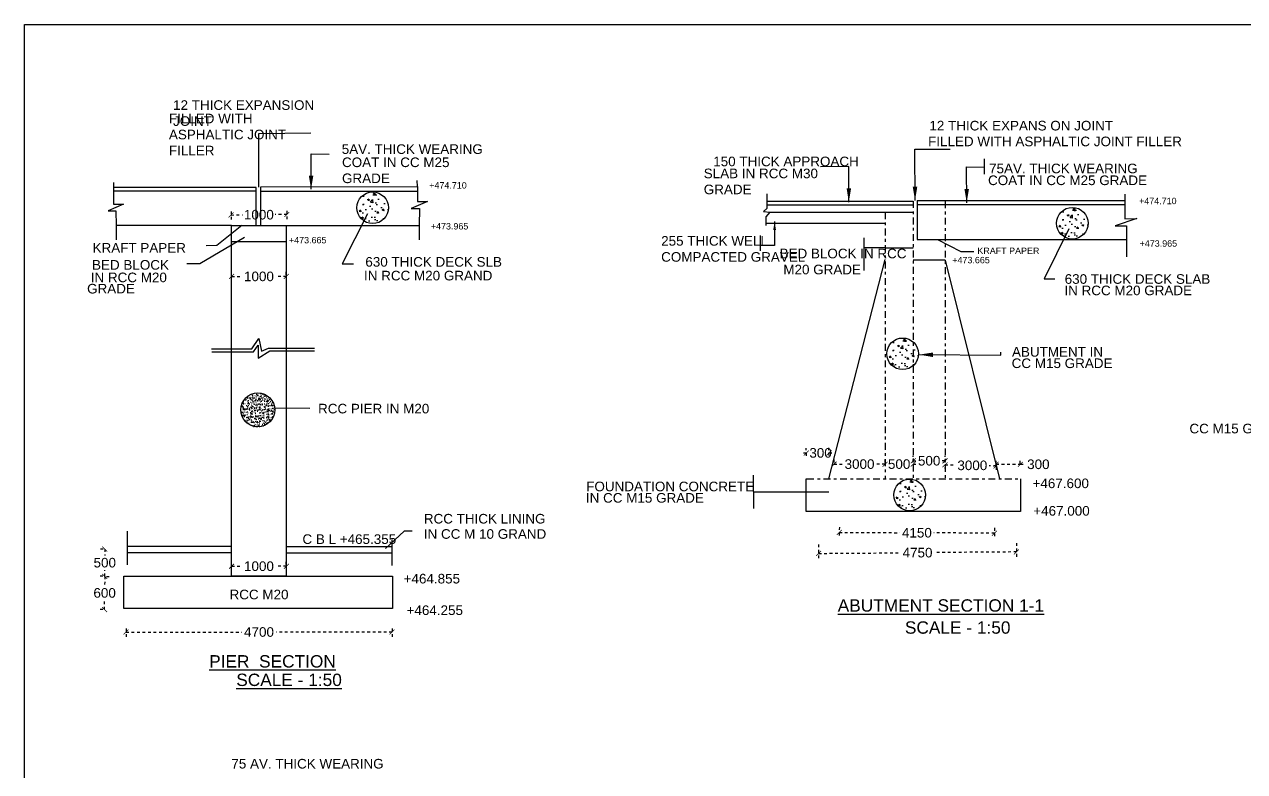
# Model space of a CAD drawing. Header units: inches. Extents: x 19489.8 to 19579.2, y 19557.9 to 19618.1.
# Drawn here: x 19489.77 to 19534.17, y 19590.91 to 19618.13 of the extents above; entities that cross this region are included whole.
import ezdxf

# ---------------------------------------------------------------- set-up
doc = ezdxf.new("R2010")
doc.units = ezdxf.units.IN
doc.header["$MEASUREMENT"] = 0
doc.linetypes.add('DASHDOT', pattern=[1, 0.5, -0.25, 0, -0.25])
for name, color, linetype in [('DIMENSION', 255, 'Continuous'), ('DRAWING', 7, 'Continuous'), ('TEXT', 255, 'Continuous')]:
    doc.layers.add(name, color=color, linetype=linetype)
doc.styles.get("Standard").update_dxf_attribs({"font": 'arial.ttf'})
doc.styles.add('TIMES NEW ROMAN', font='times.ttf')
doc.dimstyles.new('dig', dxfattribs={"dimtxt": 0.1875, "dimasz": 0.18, "dimexe": 0.18, "dimexo": 0.0625, "dimgap": 0.09, "dimtad": 0, "dimtih": 1, "dimtoh": 1, "dimdec": 4, "dimzin": 0, "dimdsep": 46, "dimtxsty": 'Standard', "dimblk": 'ARCHTICK', "dimcen": 0.09, "dimadec": 0, "dimazin": 0, "dimtfac": 1, "dimtdec": 4, "dimtofl": 0, "dimtmove": 0, "dimatfit": 3, "dimldrblk": 'ARCHTICK', "dimfxl": 1, "dimtolj": 1, "dimtzin": 0, "dimarcsym": 0})
doc.dimstyles.new('ISO-25', dxfattribs={"dimtxt": 0.636364, "dimasz": 1, "dimexe": 1.25, "dimexo": 0.625, "dimtad": 0, "dimtih": 1, "dimtoh": 1, "dimlfac": 100, "dimtxsty": 'TIMES NEW ROMAN', "dimcen": 2.5, "dimadec": 0, "dimazin": 0, "dimtfac": 1, "dimtmove": 0, "dimatfit": 3, "dimfxl": 1, "dimarcsym": 0})

# ---------------------------------------------------------------- blocks, each defined once
blk = doc.blocks.new('_ArchTick')
at = {"color": 0, "linetype": 'ByBlock', "const_width": 0.15}
blk.add_lwpolyline([(-0.5, -0.5), (0.5, 0.5)], dxfattribs=at)
blk = doc.blocks.new('*D2')
at = {"layer": 'Defpoints', "color": 0, "linetype": 'DASHDOT', "ltscale": 0.02, "transparency": 16777216}
for p in [(19499.315, 19611.398), (19497.285, 19611.38), (19499.317, 19611.203)]:
    blk.add_point(p, dxfattribs=at)
at = {"layer": 'DIMENSION', "color": 0, "linetype": 'DASHDOT', "lineweight": -2, "ltscale": 0.02, "transparency": 16777216}
for p, q in [((19497.285, 19611.317), (19497.288, 19611.005)), ((19497.286, 19611.185), (19497.702, 19611.188)), ((19499.317, 19611.203), (19498.893, 19611.199)), ((19499.315, 19611.335), (19499.318, 19611.023))]:
    blk.add_line(p, q, dxfattribs=at)
at = {"layer": 'DIMENSION', "color": 0, "linetype": 'DASHDOT', "lineweight": -2, "ltscale": 0.02, "transparency": 16777216, "xscale": 0.18, "yscale": 0.18, "zscale": 0.18}
for p, rotation in [((19497.286, 19611.185), 180.5143040984919), ((19499.317, 19611.203), 0.5143040984919082)]:
    blk.add_blockref('_ArchTick', p, dxfattribs=dict(at, rotation=rotation))
at = {"layer": 'DIMENSION', "color": 0, "linetype": 'DASHDOT', "ltscale": 0.02, "transparency": 16777216, "insert": (19498.298, 19611.194), "char_height": 0.35, "attachment_point": 5}
blk.add_mtext('\\A1;1000', dxfattribs=at)
blk = doc.blocks.new('*D3')
at = {"layer": 'Defpoints', "color": 0, "linetype": 'DASHDOT', "ltscale": 0.02, "transparency": 16777216}
for p in [(19497.306, 19608.947), (19499.297, 19608.947), (19499.297, 19608.947)]:
    blk.add_point(p, dxfattribs=at)
at = {"layer": 'DIMENSION', "color": 0, "linetype": 'DASHDOT', "lineweight": -2, "ltscale": 0.02, "transparency": 16777216}
for p, q in [((19497.306, 19609.01), (19497.306, 19609.127)), ((19497.306, 19608.947), (19497.706, 19608.947)), ((19499.297, 19608.947), (19498.897, 19608.947)), ((19499.297, 19609.01), (19499.297, 19609.127))]:
    blk.add_line(p, q, dxfattribs=at)
at = {"layer": 'DIMENSION', "color": 0, "linetype": 'DASHDOT', "lineweight": -2, "ltscale": 0.02, "transparency": 16777216, "xscale": 0.18, "yscale": 0.18, "zscale": 0.18, "rotation": 180}
blk.add_blockref('_ArchTick', (19497.306, 19608.947), dxfattribs=at)
at = {"layer": 'DIMENSION', "color": 0, "linetype": 'DASHDOT', "lineweight": -2, "ltscale": 0.02, "transparency": 16777216, "xscale": 0.18, "yscale": 0.18, "zscale": 0.18}
blk.add_blockref('_ArchTick', (19499.297, 19608.947), dxfattribs=at)
at = {"layer": 'DIMENSION', "color": 0, "linetype": 'DASHDOT', "ltscale": 0.02, "transparency": 16777216, "insert": (19498.301, 19608.947), "char_height": 0.35, "attachment_point": 5}
blk.add_mtext('\\A1;1000', dxfattribs=at)
blk = doc.blocks.new('*D4')
at = {"layer": 'Defpoints', "color": 0, "linetype": 'DASHDOT', "ltscale": 0.02, "transparency": 16777216}
for p in [(19493.464, 19596.183), (19503.143, 19596.184), (19503.143, 19595.997)]:
    blk.add_point(p, dxfattribs=at)
at = {"layer": 'DIMENSION', "color": 0, "linetype": 'DASHDOT', "lineweight": -2, "ltscale": 0.02, "transparency": 16777216}
for p, q in [((19493.464, 19596.121), (19493.464, 19595.817)), ((19493.464, 19595.997), (19497.684, 19595.997)), ((19503.143, 19595.997), (19498.922, 19595.997)), ((19503.143, 19596.121), (19503.143, 19595.817))]:
    blk.add_line(p, q, dxfattribs=at)
at = {"layer": 'DIMENSION', "color": 0, "linetype": 'DASHDOT', "lineweight": -2, "ltscale": 0.02, "transparency": 16777216, "xscale": 0.18, "yscale": 0.18, "zscale": 0.18}
for p, rotation in [((19493.464, 19595.997), 180.002858016084), ((19503.143, 19595.997), 0.002858016083966458)]:
    blk.add_blockref('_ArchTick', p, dxfattribs=dict(at, rotation=rotation))
at = {"layer": 'DIMENSION', "color": 0, "linetype": 'DASHDOT', "ltscale": 0.02, "transparency": 16777216, "insert": (19498.303, 19595.997), "char_height": 0.35, "attachment_point": 5}
blk.add_mtext('\\A1;4700', dxfattribs=at)
blk = doc.blocks.new('*D5')
at = {"layer": 'Defpoints', "color": 0, "linetype": 'DASHDOT', "ltscale": 0.02, "transparency": 16777216}
for p in [(19519.045, 19602.522), (19518.222, 19602.355), (19519.047, 19602.362)]:
    blk.add_point(p, dxfattribs=at)
at = {"layer": 'DIMENSION', "color": 0, "linetype": 'DASHDOT', "lineweight": -2, "ltscale": 0.02, "transparency": 16777216}
for p, q in [((19518.221, 19602.515), (19518.041, 19602.513)), ((19518.222, 19602.417), (19518.219, 19602.695)), ((19519.046, 19602.424), (19519.044, 19602.702)), ((19519.045, 19602.522), (19519.225, 19602.523))]:
    blk.add_line(p, q, dxfattribs=at)
at = {"layer": 'DIMENSION', "color": 0, "linetype": 'DASHDOT', "lineweight": -2, "ltscale": 0.02, "transparency": 16777216, "xscale": 0.18, "yscale": 0.18, "zscale": 0.18}
for p, rotation in [((19518.221, 19602.515), 0.484881330919178), ((19519.045, 19602.522), 180.4848813309192)]:
    blk.add_blockref('_ArchTick', p, dxfattribs=dict(at, rotation=rotation))
at = {"layer": 'DIMENSION', "color": 0, "linetype": 'DASHDOT', "ltscale": 0.02, "transparency": 16777216, "insert": (19518.738, 19602.519), "char_height": 0.35, "attachment_point": 5}
blk.add_mtext('\\A1;300', dxfattribs=at)
blk = doc.blocks.new('*D6')
at = {"layer": 'Defpoints', "color": 0, "linetype": 'DASHDOT', "ltscale": 0.02, "transparency": 16777216}
for p in [(19519.422, 19599.881), (19525.068, 19599.852), (19525.067, 19599.597)]:
    blk.add_point(p, dxfattribs=at)
at = {"layer": 'DIMENSION', "color": 0, "linetype": 'DASHDOT', "lineweight": -2, "ltscale": 0.02, "transparency": 16777216}
for p, q in [((19519.422, 19599.819), (19519.42, 19599.447)), ((19519.421, 19599.627), (19521.625, 19599.615)), ((19525.067, 19599.597), (19522.863, 19599.609)), ((19525.068, 19599.789), (19525.066, 19599.417))]:
    blk.add_line(p, q, dxfattribs=at)
at = {"layer": 'DIMENSION', "color": 0, "linetype": 'DASHDOT', "lineweight": -2, "ltscale": 0.02, "transparency": 16777216, "xscale": 0.18, "yscale": 0.18, "zscale": 0.18}
for p, rotation in [((19519.421, 19599.627), 179.7005066548887), ((19525.067, 19599.597), 359.7005066548887)]:
    blk.add_blockref('_ArchTick', p, dxfattribs=dict(at, rotation=rotation))
at = {"layer": 'DIMENSION', "color": 0, "linetype": 'DASHDOT', "ltscale": 0.02, "transparency": 16777216, "insert": (19522.244, 19599.612), "char_height": 0.35, "attachment_point": 5}
blk.add_mtext('\\A1;4150', dxfattribs=at)
blk = doc.blocks.new('*D7')
at = {"layer": 'Defpoints', "color": 0, "linetype": 'DASHDOT', "ltscale": 0.02, "transparency": 16777216}
for p in [(19518.664, 19599.25), (19525.864, 19599.303), (19525.867, 19598.914)]:
    blk.add_point(p, dxfattribs=at)
at = {"layer": 'DIMENSION', "color": 0, "linetype": 'DASHDOT', "lineweight": -2, "ltscale": 0.02, "transparency": 16777216}
for p, q in [((19518.664, 19599.187), (19518.668, 19598.681)), ((19525.864, 19599.24), (19525.868, 19598.734)), ((19518.667, 19598.861), (19521.648, 19598.883)), ((19525.867, 19598.914), (19522.886, 19598.892))]:
    blk.add_line(p, q, dxfattribs=at)
at = {"layer": 'DIMENSION', "color": 0, "linetype": 'DASHDOT', "lineweight": -2, "ltscale": 0.02, "transparency": 16777216, "xscale": 0.18, "yscale": 0.18, "zscale": 0.18}
for p, rotation in [((19518.667, 19598.861), 180.4224019906994), ((19525.867, 19598.914), 0.4224019906994407)]:
    blk.add_blockref('_ArchTick', p, dxfattribs=dict(at, rotation=rotation))
at = {"layer": 'DIMENSION', "color": 0, "linetype": 'DASHDOT', "ltscale": 0.02, "transparency": 16777216, "insert": (19522.267, 19598.887), "char_height": 0.35, "attachment_point": 5}
blk.add_mtext('\\A1;4750', dxfattribs=at)
blk = doc.blocks.new('*D16')
at = {"layer": 'Defpoints', "color": 0, "linetype": 'DASHDOT', "ltscale": 0.02, "transparency": 16777216}
for p in [(19497.306, 19598.394), (19499.297, 19598.394), (19499.297, 19598.394)]:
    blk.add_point(p, dxfattribs=at)
at = {"layer": 'DIMENSION', "color": 0, "linetype": 'DASHDOT', "lineweight": -2, "ltscale": 0.02, "transparency": 16777216}
for p, q in [((19497.306, 19598.456), (19497.306, 19598.574)), ((19499.297, 19598.456), (19499.297, 19598.574)), ((19497.306, 19598.394), (19497.706, 19598.394)), ((19499.297, 19598.394), (19498.897, 19598.394))]:
    blk.add_line(p, q, dxfattribs=at)
at = {"layer": 'DIMENSION', "color": 0, "linetype": 'DASHDOT', "lineweight": -2, "ltscale": 0.02, "transparency": 16777216, "xscale": 0.18, "yscale": 0.18, "zscale": 0.18, "rotation": 180}
blk.add_blockref('_ArchTick', (19497.306, 19598.394), dxfattribs=at)
at = {"layer": 'DIMENSION', "color": 0, "linetype": 'DASHDOT', "lineweight": -2, "ltscale": 0.02, "transparency": 16777216, "xscale": 0.18, "yscale": 0.18, "zscale": 0.18}
blk.add_blockref('_ArchTick', (19499.297, 19598.394), dxfattribs=at)
at = {"layer": 'DIMENSION', "color": 0, "linetype": 'DASHDOT', "ltscale": 0.02, "transparency": 16777216, "insert": (19498.301, 19598.394), "char_height": 0.35, "attachment_point": 5}
blk.add_mtext('\\A1;1000', dxfattribs=at)
blk = doc.blocks.new('*D17')
at = {"layer": 'Defpoints', "color": 0, "linetype": 'DASHDOT', "ltscale": 0.02, "transparency": 16777216}
for p in [(19492.688, 19598.026), (19492.683, 19596.813), (19492.683, 19596.813)]:
    blk.add_point(p, dxfattribs=at)
at = {"layer": 'DIMENSION', "color": 0, "linetype": 'DASHDOT', "lineweight": -2, "ltscale": 0.02, "transparency": 16777216}
for p, q in [((19492.625, 19598.027), (19492.508, 19598.027)), ((19492.688, 19598.026), (19492.686, 19597.688)), ((19492.62, 19596.813), (19492.503, 19596.814)), ((19492.683, 19596.813), (19492.684, 19597.151))]:
    blk.add_line(p, q, dxfattribs=at)
at = {"layer": 'DIMENSION', "color": 0, "linetype": 'DASHDOT', "lineweight": -2, "ltscale": 0.02, "transparency": 16777216, "xscale": 0.18, "yscale": 0.18, "zscale": 0.18}
for p, rotation in [((19492.688, 19598.026), 89.76094205629515), ((19492.683, 19596.813), 269.7609420562951)]:
    blk.add_blockref('_ArchTick', p, dxfattribs=dict(at, rotation=rotation))
at = {"layer": 'DIMENSION', "color": 0, "linetype": 'DASHDOT', "ltscale": 0.02, "transparency": 16777216, "insert": (19492.685, 19597.42), "char_height": 0.35, "attachment_point": 5}
blk.add_mtext('\\A1;600', dxfattribs=at)
blk = doc.blocks.new('*D18')
at = {"layer": 'Defpoints', "color": 0, "linetype": 'DASHDOT', "ltscale": 0.02, "transparency": 16777216}
for p in [(19519.229, 19602.112), (19521.086, 19602.112), (19521.086, 19602.112)]:
    blk.add_point(p, dxfattribs=at)
at = {"layer": 'DIMENSION', "color": 0, "linetype": 'DASHDOT', "lineweight": -2, "ltscale": 0.02, "transparency": 16777216}
for p, q in [((19519.229, 19602.175), (19519.229, 19602.292)), ((19519.229, 19602.112), (19519.545, 19602.112)), ((19521.086, 19602.112), (19520.769, 19602.112)), ((19521.086, 19602.175), (19521.086, 19602.292))]:
    blk.add_line(p, q, dxfattribs=at)
at = {"layer": 'DIMENSION', "color": 0, "linetype": 'DASHDOT', "lineweight": -2, "ltscale": 0.02, "transparency": 16777216, "xscale": 0.18, "yscale": 0.18, "zscale": 0.18, "rotation": 180}
blk.add_blockref('_ArchTick', (19519.229, 19602.112), dxfattribs=at)
at = {"layer": 'DIMENSION', "color": 0, "linetype": 'DASHDOT', "lineweight": -2, "ltscale": 0.02, "transparency": 16777216, "xscale": 0.18, "yscale": 0.18, "zscale": 0.18}
blk.add_blockref('_ArchTick', (19521.086, 19602.112), dxfattribs=at)
at = {"layer": 'DIMENSION', "color": 0, "linetype": 'DASHDOT', "ltscale": 0.02, "transparency": 16777216, "insert": (19520.157, 19602.112), "char_height": 0.35, "attachment_point": 5}
blk.add_mtext('\\A1;3000', dxfattribs=at)
blk = doc.blocks.new('*D19')
at = {"layer": 'Defpoints', "color": 0, "linetype": 'DASHDOT', "ltscale": 0.02, "transparency": 16777216}
for p in [(19521.086, 19602.112), (19522.111, 19602.112), (19522.111, 19602.112)]:
    blk.add_point(p, dxfattribs=at)
at = {"layer": 'DIMENSION', "color": 0, "linetype": 'DASHDOT', "lineweight": -2, "ltscale": 0.02, "transparency": 16777216}
for p, q in [((19521.086, 19602.112), (19520.906, 19602.112)), ((19521.086, 19602.175), (19521.086, 19602.292)), ((19522.111, 19602.175), (19522.111, 19602.292)), ((19522.111, 19602.112), (19522.291, 19602.112))]:
    blk.add_line(p, q, dxfattribs=at)
at = {"layer": 'DIMENSION', "color": 0, "linetype": 'DASHDOT', "lineweight": -2, "ltscale": 0.02, "transparency": 16777216, "xscale": 0.18, "yscale": 0.18, "zscale": 0.18}
blk.add_blockref('_ArchTick', (19521.086, 19602.112), dxfattribs=at)
at = {"layer": 'DIMENSION', "color": 0, "linetype": 'DASHDOT', "lineweight": -2, "ltscale": 0.02, "transparency": 16777216, "xscale": 0.18, "yscale": 0.18, "zscale": 0.18, "rotation": 180}
blk.add_blockref('_ArchTick', (19522.111, 19602.112), dxfattribs=at)
at = {"layer": 'DIMENSION', "color": 0, "linetype": 'DASHDOT', "ltscale": 0.02, "transparency": 16777216, "insert": (19521.598, 19602.112), "char_height": 0.35, "attachment_point": 5}
blk.add_mtext('\\A1;500', dxfattribs=at)
blk = doc.blocks.new('*D20')
at = {"layer": 'Defpoints', "color": 0, "linetype": 'DASHDOT', "ltscale": 0.02, "transparency": 16777216}
for p in [(19522.111, 19602.234), (19522.111, 19602.112), (19523.269, 19602.112)]:
    blk.add_point(p, dxfattribs=at)
at = {"layer": 'DIMENSION', "color": 0, "linetype": 'DASHDOT', "lineweight": -2, "ltscale": 0.02, "transparency": 16777216}
for p, q in [((19522.111, 19602.175), (19522.111, 19602.414)), ((19522.111, 19602.234), (19522.214, 19602.234)), ((19523.269, 19602.234), (19523.166, 19602.234)), ((19523.269, 19602.175), (19523.269, 19602.414))]:
    blk.add_line(p, q, dxfattribs=at)
at = {"layer": 'DIMENSION', "color": 0, "linetype": 'DASHDOT', "lineweight": -2, "ltscale": 0.02, "transparency": 16777216, "xscale": 0.18, "yscale": 0.18, "zscale": 0.18, "rotation": 180}
blk.add_blockref('_ArchTick', (19522.111, 19602.234), dxfattribs=at)
at = {"layer": 'DIMENSION', "color": 0, "linetype": 'DASHDOT', "lineweight": -2, "ltscale": 0.02, "transparency": 16777216, "xscale": 0.18, "yscale": 0.18, "zscale": 0.18}
blk.add_blockref('_ArchTick', (19523.269, 19602.234), dxfattribs=at)
at = {"layer": 'DIMENSION', "color": 0, "linetype": 'DASHDOT', "ltscale": 0.02, "transparency": 16777216, "insert": (19522.69, 19602.234), "char_height": 0.35, "attachment_point": 5}
blk.add_mtext('\\A1;500', dxfattribs=at)
blk = doc.blocks.new('*D21')
at = {"layer": 'Defpoints', "color": 0, "linetype": 'DASHDOT', "ltscale": 0.02, "transparency": 16777216}
for p in [(19523.269, 19602.112), (19525.127, 19602.07), (19525.127, 19602.046)]:
    blk.add_point(p, dxfattribs=at)
at = {"layer": 'DIMENSION', "color": 0, "linetype": 'DASHDOT', "lineweight": -2, "ltscale": 0.02, "transparency": 16777216}
for p, q in [((19523.268, 19602.088), (19523.649, 19602.08)), ((19523.267, 19602.05), (19523.264, 19601.908)), ((19525.127, 19602.046), (19524.873, 19602.052)), ((19525.126, 19602.008), (19525.123, 19601.866))]:
    blk.add_line(p, q, dxfattribs=at)
at = {"layer": 'DIMENSION', "color": 0, "linetype": 'DASHDOT', "lineweight": -2, "ltscale": 0.02, "transparency": 16777216, "xscale": 0.18, "yscale": 0.18, "zscale": 0.18}
for p, rotation in [((19523.268, 19602.088), 178.6942028138199), ((19525.127, 19602.046), 358.6942028138199)]:
    blk.add_blockref('_ArchTick', p, dxfattribs=dict(at, rotation=rotation))
at = {"layer": 'DIMENSION', "color": 0, "linetype": 'DASHDOT', "ltscale": 0.02, "transparency": 16777216, "insert": (19524.261, 19602.066), "char_height": 0.35, "attachment_point": 5}
blk.add_mtext('\\A1;3000', dxfattribs=at)
blk = doc.blocks.new('*D22')
at = {"layer": 'Defpoints', "color": 0, "linetype": 'DASHDOT', "ltscale": 0.02, "transparency": 16777216}
for p in [(19525.127, 19602.07), (19526.008, 19602.105), (19526.008, 19602.07)]:
    blk.add_point(p, dxfattribs=at)
at = {"layer": 'DIMENSION', "color": 0, "linetype": 'DASHDOT', "lineweight": -2, "ltscale": 0.02, "transparency": 16777216}
for p, q in [((19525.127, 19602.133), (19525.127, 19602.285)), ((19525.127, 19602.105), (19526.008, 19602.105)), ((19526.008, 19602.133), (19526.008, 19602.285)), ((19526.008, 19602.105), (19526.188, 19602.105))]:
    blk.add_line(p, q, dxfattribs=at)
at = {"layer": 'DIMENSION', "color": 0, "linetype": 'DASHDOT', "lineweight": -2, "ltscale": 0.02, "transparency": 16777216, "xscale": 0.18, "yscale": 0.18, "zscale": 0.18, "rotation": 180}
blk.add_blockref('_ArchTick', (19525.127, 19602.105), dxfattribs=at)
at = {"layer": 'DIMENSION', "color": 0, "linetype": 'DASHDOT', "lineweight": -2, "ltscale": 0.02, "transparency": 16777216, "xscale": 0.18, "yscale": 0.18, "zscale": 0.18}
blk.add_blockref('_ArchTick', (19526.008, 19602.105), dxfattribs=at)
at = {"layer": 'DIMENSION', "color": 0, "linetype": 'DASHDOT', "ltscale": 0.02, "transparency": 16777216, "insert": (19526.664, 19602.105), "char_height": 0.35, "attachment_point": 5}
blk.add_mtext('\\A1;300', dxfattribs=at)
blk = doc.blocks.new('*D57')
at = {"layer": 'Defpoints', "color": 0, "linetype": 'DASHDOT', "ltscale": 0.02, "transparency": 16777216}
for p in [(19492.69, 19599.017), (19492.699, 19599.017), (19492.688, 19598.026)]:
    blk.add_point(p, dxfattribs=at)
at = {"layer": 'DIMENSION', "color": 0, "linetype": 'DASHDOT', "lineweight": -2, "ltscale": 0.02, "transparency": 16777216}
for p, q in [((19492.636, 19599.017), (19492.51, 19599.017)), ((19492.69, 19599.017), (19492.69, 19598.79)), ((19492.69, 19598.026), (19492.69, 19598.253)), ((19492.75, 19598.026), (19492.87, 19598.026))]:
    blk.add_line(p, q, dxfattribs=at)
at = {"layer": 'DIMENSION', "color": 0, "linetype": 'DASHDOT', "lineweight": -2, "ltscale": 0.02, "transparency": 16777216, "xscale": 0.18, "yscale": 0.18, "zscale": 0.18}
for p, rotation in [((19492.69, 19599.017), 90), ((19492.69, 19598.026), 270)]:
    blk.add_blockref('_ArchTick', p, dxfattribs=dict(at, rotation=rotation))
at = {"layer": 'DIMENSION', "color": 0, "linetype": 'DASHDOT', "ltscale": 0.02, "transparency": 16777216, "insert": (19492.69, 19598.522), "char_height": 0.35, "attachment_point": 5}
blk.add_mtext('\\A1;500', dxfattribs=at)

msp = doc.modelspace()

# ---------------------------------------------------------------- hatches: boundary and pattern name
at = {"layer": 'DRAWING'}
h = msp.add_hatch(dxfattribs=at)
h.set_pattern_fill('AR-CONC', color=256, scale=0.8, style=0)
h.set_pattern_definition([(50, (0, 0), (5.7380815, -0.5020171), [0.6, -6.6]), (355, (0, 0), (-1.1100107, 6.0175371), [0.48, -5.28]), (100.4514, (0.478, -0.042), (4.628075, 5.5155163), [0.5099215, -5.6091369]), (46.1842, (0, 1.6), (8.5379284, -1.3241521), [0.9, -9.9]), (96.6356, (0.7115, 1.49), (7.4773016, 7.792943), [0.7648823, -8.413704]), (351.1842, (0, 1.6), (7.4772956, 7.7929488), [0.72, -7.92]), (21, (0.8, 1.2), (4.7752564, -3.2209511), [0.6, -6.6]), (326, (0.8, 1.2), (1.9465227, 5.8012004), [0.48, -5.28]), (71.4514, (1.198, 0.9316), (6.721781, 2.580244), [0.5099215, -5.6091369]), (37.5, (0, 0), (0.09727884, 2.66315083), [0, -5.216, 0, -5.36, 0, -5.3]), (7.5, (0, 0), (2.1045563, 3.1552937), [0, -3.056, 0, -5.096, 0, -2.02]), (327.5, (-1.784, 0), (4.27057949, -0.18043897), [0, -2, 0, -6.24, 0, -8.28]), (317.5, (-2.584, 0), (4.66548935, 0.80083986), [0, -2.6, 0, -4.144, 0, -5.88])])
h.paths.add_polyline_path([(19503.01586, 19611.44764, 1), (19501.86385, 19611.44764, 1)])
h = msp.add_hatch(dxfattribs=at)
h.set_pattern_fill('AR-CONC', color=256, scale=0.09, style=0)
h.set_pattern_definition([(50, (0, 0), (0.645534164, -0.056476921), [0.0675, -0.7425]), (355, (0, 0), (-0.1248762, 0.67697292), [0.054, -0.594]), (100.4514, (0.0538, -0.0047), (0.520658444, 0.620495588), [0.057366171, -0.631027901]), (46.1842, (0, 0.18), (0.960516944, -0.148967113), [0.10125, -1.11375]), (96.6356, (0.08, 0.1676), (0.841196435, 0.876706084), [0.08604926, -0.9465417]), (351.1842, (0, 0.18), (0.84119575, 0.87670674), [0.081, -0.891]), (21, (0.09, 0.135), (0.537216347, -0.362357002), [0.0675, -0.7425]), (326, (0.09, 0.135), (0.218983799, 0.65263504), [0.054, -0.594]), (71.4514, (0.13477, 0.1048), (0.756200366, 0.290277447), [0.057366171, -0.631027901]), (37.5, (0, 0), (0.0109438698, 0.2996044684), [0, -0.5868, 0, -0.603, 0, -0.59625]), (7.5, (0, 0), (0.2367625837, 0.3549705407), [0, -0.3438, 0, -0.5733, 0, -0.22725]), (327.5, (-0.2007, 0), (0.4804401926, -0.0202993846), [0, -0.225, 0, -0.702, 0, -0.9315]), (317.5, (-0.2907, 0), (0.5248675524, 0.090094484), [0, -0.2925, 0, -0.4662, 0, -0.6615])])
h.paths.add_polyline_path([(19503.01586, 19611.44764, 1), (19501.86385, 19611.44764, 1)])
h = msp.add_hatch(dxfattribs=at)
h.set_pattern_fill('AR-CONC', color=256, scale=0.09, style=0)
h.set_pattern_definition([(50, (25.46084, -0.56084), (0.645534164, -0.056476921), [0.0675, -0.7425]), (355, (25.46084, -0.56084), (-0.1248762, 0.67697292), [0.054, -0.594]), (100.4514, (25.51463, -0.56554), (0.520658444, 0.620495588), [0.057366171, -0.631027901]), (46.1842, (25.46084, -0.3808), (0.960516944, -0.148967113), [0.10125, -1.11375]), (96.6356, (25.5409, -0.39325), (0.841196435, 0.876706084), [0.08604926, -0.9465417]), (351.1842, (25.4608, -0.3808), (0.84119575, 0.87670674), [0.081, -0.891]), (21, (25.55084, -0.42584), (0.537216347, -0.362357002), [0.0675, -0.7425]), (326, (25.55084, -0.42584), (0.218983799, 0.65263504), [0.054, -0.594]), (71.4514, (25.5956, -0.45603), (0.756200366, 0.290277447), [0.057366171, -0.631027901]), (37.5, (25.46084, -0.56084), (0.0109438698, 0.2996044684), [0, -0.5868, 0, -0.603, 0, -0.59625]), (7.5, (25.46084, -0.56084), (0.2367625837, 0.3549705407), [0, -0.3438, 0, -0.5733, 0, -0.22725]), (327.5, (25.26014, -0.56084), (0.4804401926, -0.0202993846), [0, -0.225, 0, -0.702, 0, -0.9315]), (317.5, (25.17014, -0.56084), (0.5248675524, 0.090094484), [0, -0.2925, 0, -0.4662, 0, -0.6615])])
h.paths.add_polyline_path([(19528.4767, 19610.88681, 1), (19527.32469, 19610.88681, 1)])
h = msp.add_hatch(dxfattribs=at)
h.set_pattern_fill('AR-CONC', color=256, scale=0.09, style=0)
h.set_pattern_definition([(50, (19.28826, -5.31825), (0.645534164, -0.056476921), [0.0675, -0.7425]), (355, (19.28826, -5.31825), (-0.1248762, 0.67697292), [0.054, -0.594]), (100.4514, (19.34205, -5.32295), (0.520658444, 0.620495588), [0.057366171, -0.631027901]), (46.1842, (19.28826, -5.13825), (0.960516944, -0.148967113), [0.10125, -1.11375]), (96.6356, (19.3683, -5.1507), (0.841196435, 0.876706084), [0.08604926, -0.9465417]), (351.1842, (19.2883, -5.1382), (0.84119575, 0.87670674), [0.081, -0.891]), (21, (19.37826, -5.18325), (0.537216347, -0.362357002), [0.0675, -0.7425]), (326, (19.37826, -5.18325), (0.218983799, 0.65263504), [0.054, -0.594]), (71.4514, (19.423, -5.21344), (0.756200366, 0.290277447), [0.057366171, -0.631027901]), (37.5, (19.28826, -5.31825), (0.0109438698, 0.2996044684), [0, -0.5868, 0, -0.603, 0, -0.59625]), (7.5, (19.28826, -5.31825), (0.2367625837, 0.3549705407), [0, -0.3438, 0, -0.5733, 0, -0.22725]), (327.5, (19.08756, -5.31825), (0.4804401926, -0.0202993846), [0, -0.225, 0, -0.702, 0, -0.9315]), (317.5, (18.99756, -5.31825), (0.5248675524, 0.090094484), [0, -0.2925, 0, -0.4662, 0, -0.6615])])
h.paths.add_polyline_path([(19522.30411, 19606.1294, 1), (19521.15211, 19606.1294, 1)])
h = msp.add_hatch(dxfattribs=at)
h.set_pattern_fill('AR-CONC', color=0, scale=0.03, style=0)
h.set_pattern_definition([(50, (-54.73, 25.62468), (0.2151780548, -0.0188256405), [0.0225, -0.2475]), (355, (-54.73, 25.62468), (-0.0416254, 0.2256576401), [0.018, -0.198]), (100.4514, (-54.71207, 25.6231), (0.1735528145, 0.2068318626), [0.019122057, -0.2103426336]), (46.1842, (-54.73, 25.68468), (0.3201723146, -0.0496557043), [0.03375, -0.37125]), (96.6356, (-54.70332, 25.68054), (0.2803988117, 0.2922353613), [0.0286830864, -0.3155139]), (351.1842, (-54.73, 25.68468), (0.2803985835, 0.2922355803), [0.027, -0.297]), (21, (-54.7, 25.66968), (0.1790721156, -0.1207856672), [0.0225, -0.2475]), (326, (-54.7, 25.66968), (0.0729945996, 0.2175450135), [0.018, -0.198]), (71.4514, (-54.68508, 25.65961), (0.2520667886, 0.096759149), [0.019122057, -0.2103426336]), (37.5, (-54.730005, 25.62468), (0.0036479566, 0.09986815615), [0, -0.1956, 0, -0.201, 0, -0.19875]), (7.5, (-54.73, 25.62468), (0.07892086123, 0.11832351356), [0, -0.1146, 0, -0.1911, 0, -0.07575]), (327.5, (-54.796905, 25.62468), (0.16014673085, -0.00676646152), [0, -0.075, 0, -0.234, 0, -0.3105]), (317.5, (-54.8269, 25.62468), (0.1749558508, 0.0300314947), [0, -0.0975, 0, -0.1554, 0, -0.2205])])
h.paths.add_polyline_path([(19497.6399, 19604.08853, 1), (19498.87509, 19604.08853, 1)])
h = msp.add_hatch(dxfattribs=at)
h.set_pattern_fill('AR-CONC', color=256, scale=0.09, style=0)
h.set_pattern_definition([(50, (19.53873, -10.4555), (0.645534164, -0.056476921), [0.0675, -0.7425]), (355, (19.53873, -10.4555), (-0.1248762, 0.67697292), [0.054, -0.594]), (100.4514, (19.5925, -10.46023), (0.520658444, 0.620495588), [0.057366171, -0.631027901]), (46.1842, (19.5387, -10.2755), (0.960516944, -0.148967113), [0.10125, -1.11375]), (96.6356, (19.6188, -10.2879), (0.841196435, 0.876706084), [0.08604926, -0.9465417]), (351.1842, (19.5387, -10.2755), (0.84119575, 0.87670674), [0.081, -0.891]), (21, (19.62873, -10.3205), (0.537216347, -0.362357002), [0.0675, -0.7425]), (326, (19.62873, -10.3205), (0.218983799, 0.65263504), [0.054, -0.594]), (71.4514, (19.6735, -10.3507), (0.756200366, 0.290277447), [0.057366171, -0.631027901]), (37.5, (19.53873, -10.45553), (0.0109438698, 0.2996044684), [0, -0.5868, 0, -0.603, 0, -0.59625]), (7.5, (19.53873, -10.45553), (0.2367625837, 0.3549705407), [0, -0.3438, 0, -0.5733, 0, -0.22725]), (327.5, (19.33803, -10.45553), (0.4804401926, -0.0202993846), [0, -0.225, 0, -0.702, 0, -0.9315]), (317.5, (19.24803, -10.45553), (0.5248675524, 0.090094484), [0, -0.2925, 0, -0.4662, 0, -0.6615])])
h.paths.add_polyline_path([(19522.55459, 19600.99212, 1), (19521.40259, 19600.99212, 1)])

# ---------------------------------------------------------------- linework, layer by layer
at = {"layer": 'DIMENSION', "ltscale": 0.02}
for points in [[(19524.68669, 19613.22976), (19524.68669, 19612.67126)], [(19516.54636, 19610.43324), (19516.54636, 19609.87473)]]:
    msp.add_lwpolyline(points, dxfattribs=at)
at = {"layer": 'DRAWING'}
for p, q in [((19493.01369, 19612.36521), (19493.01369, 19612.19079)), ((19504.06462, 19612.22219), (19504.06426, 19612.44724)), ((19498.19692, 19612.19079), (19493.01369, 19612.19079)), ((19493.01369, 19612.19079), (19493.01369, 19611.5834)), ((19498.19692, 19610.79957), (19498.19692, 19612.19079)), ((19498.36954, 19612.21315), (19504.06462, 19612.22219)), ((19498.3698, 19610.79957), (19498.36954, 19612.21315)), ((19504.06462, 19612.22219), (19504.06462, 19611.67884)), ((19516.77988, 19611.95837), (19516.77988, 19611.42673)), ((19493.36574, 19611.5834), (19492.81889, 19611.34097)), ((19493.01369, 19611.5834), (19493.36574, 19611.5834)), ((19504.43822, 19611.67884), (19503.84017, 19611.42157)), ((19503.84017, 19611.42157), (19504.14073, 19611.42157)), ((19504.06462, 19611.67884), (19504.43822, 19611.67884)), ((19504.14073, 19611.42157), (19504.12826, 19610.79957)), ((19516.77988, 19611.42673), (19516.6581, 19611.31851)), ((19516.77988, 19611.69255), (19522.11106, 19611.69255)), ((19516.77988, 19611.55528), (19522.11378, 19611.55528)), ((19492.81889, 19611.34097), (19493.09462, 19611.34097)), ((19493.09462, 19611.34097), (19493.10768, 19610.79957)), ((19516.6581, 19611.31851), (19516.89163, 19611.28866)), ((19516.89163, 19611.28866), (19516.75152, 19611.11328)), ((19516.75152, 19611.11328), (19516.75152, 19610.80341)), ((19516.89163, 19611.28866), (19522.106, 19611.28866)), ((19497.30582, 19610.79957), (19493.10768, 19610.79957)), ((19493.10768, 19610.79957), (19493.10768, 19610.28286)), ((19499.29654, 19610.79957), (19504.12826, 19610.79957)), ((19504.12826, 19610.79957), (19504.12826, 19610.27861)), ((19516.75152, 19610.88276), (19521.09947, 19610.88276)), ((19520.31295, 19610.35576), (19520.31295, 19609.16276)), ((19521.08587, 19609.99195), (19520.31295, 19609.99195)), ((19521.08587, 19609.99195), (19522.11106, 19609.99195)), ((19519.03956, 19601.57838), (19521.08587, 19609.56661)), ((19523.26866, 19609.54088), (19522.11106, 19609.54088)), ((19523.26866, 19609.54088), (19525.24963, 19601.57838)), ((19518.21093, 19600.38867), (19518.21093, 19601.57838)), ((19518.21093, 19601.57838), (19518.24697, 19601.57838)), ((19526.01932, 19601.57838), (19526.01932, 19600.38867)), ((19526.01932, 19600.38867), (19518.21093, 19600.38867))]:
    msp.add_line(p, q, dxfattribs=at)
at = {"layer": 'DRAWING', "linetype": 'DASHDOT', "ltscale": 0.5}
for p, q in [((19522.11106, 19611.69255), (19522.11106, 19601.58711)), ((19523.26866, 19611.68381), (19523.26866, 19601.57838)), ((19521.08587, 19611.28866), (19521.08587, 19601.57838)), ((19518.24697, 19601.57838), (19526.01932, 19601.57838))]:
    msp.add_line(p, q, dxfattribs=at)
at = {"layer": 'DRAWING'}
for points in [[(19489.76551, 19618.1268), (19579.17082, 19618.1268), (19579.17082, 19557.87913), (19489.76551, 19557.87913)], [(19499.29654, 19598.02818), (19497.30582, 19598.02818), (19497.30582, 19610.79957), (19499.29654, 19610.79957)], [(19493.38329, 19598.02818), (19503.15852, 19598.02818), (19503.15852, 19596.86007), (19493.38329, 19596.86007)]]:
    msp.add_lwpolyline(points, close=True, dxfattribs=at)
for points in [[(19498.29646, 19612.19361), (19498.30021, 19614.1542), (19500.19085, 19614.18007)], [(19498.19692, 19612.05315), (19493.01369, 19612.05315)], [(19498.36956, 19612.05315), (19504.06462, 19612.05315)], [(19529.81533, 19611.93921), (19529.81533, 19611.04908), (19530.25157, 19611.05828), (19529.46308, 19610.7958), (19529.86959, 19610.7958), (19529.86959, 19609.66747)], [(19522.25847, 19611.70817), (19522.25847, 19610.28732), (19529.87906, 19610.28732)], [(19522.25847, 19611.70817), (19529.81533, 19611.70817)], [(19529.81533, 19611.55257), (19522.25847, 19611.55257)], [(19502.2502, 19611.22357), (19501.32564, 19609.40952), (19501.73614, 19609.40086)], [(19497.68251, 19610.79957), (19496.76432, 19610.074), (19496.37664, 19610.05769)], [(19527.77146, 19610.68151), (19526.87149, 19608.86358), (19527.2592, 19608.86358)], [(19497.77229, 19610.36334), (19496.1522, 19609.40565), (19495.67882, 19609.40565)], [(19497.30582, 19610.22462), (19499.29654, 19610.22462)], [(19522.98836, 19610.28732), (19523.83935, 19609.85793), (19524.31212, 19609.85793)], [(19496.57058, 19606.31717), (19498.03683, 19606.31717), (19498.30132, 19606.68172), (19498.39776, 19606.23227), (19498.64506, 19606.33562), (19500.32139, 19606.33562)], [(19496.5841, 19606.20106), (19498.10553, 19606.20106), (19498.27312, 19606.44736), (19498.27312, 19605.96537), (19498.69776, 19606.23777), (19500.32319, 19606.23777)], [(19498.8703, 19604.16527), (19500.15851, 19604.15541)], [(19516.28184, 19601.71484), (19516.29807, 19600.49076)], [(19516.28995, 19601.1028), (19519.03369, 19601.1028)], [(19493.52027, 19598.447), (19493.52027, 19599.66506)], [(19503.876, 19599.67438), (19503.59058, 19599.67438), (19502.9001, 19599.03671)], [(19497.30582, 19599.10872), (19493.52027, 19599.10872)], [(19499.29654, 19599.10892), (19503.14567, 19599.10892)], [(19503.14567, 19598.41886), (19503.14567, 19599.36171)], [(19497.30582, 19598.88114), (19493.52027, 19598.88114)], [(19499.29654, 19598.88269), (19503.14567, 19598.88269)]]:
    msp.add_lwpolyline(points, dxfattribs=at)
for centre in [(19502.43986, 19611.44764), (19527.9007, 19610.88681), (19521.72811, 19606.1294), (19521.97859, 19600.99212)]:
    msp.add_circle(centre, 0.576, dxfattribs=at)
at = {"layer": 'DRAWING', "color": 0}
msp.add_circle((19498.25749, 19604.08853), 0.61759, dxfattribs=at)

# ---------------------------------------------------------------- texts
at = {"layer": 'TEXT', "attachment_point": 1}
for s, insert, char_height, width in [('12 THICK EXPANSION JOINT', (19495.17656, 19615.3638), 0.35, 5.1765234), ('FILLED WITH ASPHALTIC JOINT FILLER', (19495.02461, 19614.87392), 0.35, 5.1765234), ('12 THICK EXPANS ON JOINT ', (19522.69831, 19614.61386), 0.35, 9.7554469), ('5AV. THICK WEARING', (19501.31375, 19613.75899), 0.35, 5.1765234), ('FILLED WITH ASPHALTIC JOINT FILLER', (19522.65105, 19614.03985), 0.35, 9.0536419), ('COAT IN CC M25 GRADE', (19501.32398, 19613.27968), 0.35, 5.1765234), ('150 THICK APPROACH ', (19514.83242, 19613.31095), 0.35, 7.4413671), ('SLAB IN RCC M30 GRADE', (19514.48748, 19612.87431), 0.35, 5.1765234), ('75AV. THICK WEARING ', (19524.87169, 19613.05442), 0.35, 9.4354143), ('+474.710', (19504.4978, 19612.3816), 0.232639, 5.1765234), ('COAT IN CC M25 GRADE ', (19524.83361, 19612.62373), 0.35, 8.8938213), ('+474.710', (19530.32947, 19611.81222), 0.232639, 5.1765234), ('+473.965', (19504.55578, 19610.89049), 0.232639, 5.1765234), ('KRAFT PAPER', (19492.24686, 19610.16422), 0.35, 5.1765234), ('+473.665', (19499.39273, 19610.38663), 0.232639, 5.1765234), ('255 THICK WELL \\PCOMPACTED GRAVEL', (19512.93765, 19610.41723), 0.35, 5.1765234), ('+473.965', (19530.34858, 19610.26436), 0.232639, 5.1765234), ('630 THICK DECK SLB', (19502.17265, 19609.65381), 0.35, 5.1765234), ('BED BLOCK IN RCC\\P M20 GRADE ', (19517.24795, 19609.95758), 0.35, 5.1765234), ('+473.665', (19523.532, 19609.66016), 0.232639, 5.1765234), ('KRAFT PAPER', (19524.44445, 19609.99761), 0.2326387, 5.1765234), ('BED BLOCK', (19492.22759, 19609.54414), 0.35, 5.1765234), ('IN RCC M20', (19492.17994, 19609.08735), 0.35, 5.1765234), ('IN RCC M20 GRAND ', (19502.12385, 19609.1529), 0.35, 5.1765234), ('630 THICK DECK SLAB ', (19527.62267, 19609.02904), 0.35, 7.6698425), ('GRADE', (19492.04673, 19608.67698), 0.35, 5.1765234), ('IN RCC M20 GRADE  ', (19527.612, 19608.61349), 0.35, 5.1765234), ('ABUTMENT IN ', (19525.70441, 19606.3766), 0.35, 5.1765234), ('CC M15 GRADE  ', (19525.69374, 19605.96106), 0.35, 5.1765234), ('RCC PIER IN M20', (19500.45234, 19604.30911), 0.35, 5.1765234), ('CC M15 GRADE', (19532.16189, 19603.58229), 0.35, 5.1765234), ('FOUNDATION CONCRETE', (19510.21046, 19601.47429), 0.35, 6.9742148), ('+467.600', (19526.4525, 19601.58802), 0.35, 5.1765234), ('IN CC M15 GRADE ', (19510.19979, 19601.05875), 0.35, 5.1765234), ('RCC THICK LINING', (19504.30121, 19600.29958), 0.35, 5.1765234), ('+467.000', (19526.47975, 19600.58639), 0.35, 5.1765234), ('C B L +465.355', (19499.88391, 19599.55557), 0.35, 5.1765234), ('IN CC M 10 GRAND', (19504.30121, 19599.74329), 0.35, 5.1765234), ('+464.855', (19503.56642, 19598.11643), 0.35, 5.1765234), ('RCC M20', (19497.23046, 19597.53937), 0.35, 5.1765234), ('{\\LABUTMENT SECTION 1-1 }', (19519.36229, 19597.18973), 0.45, 8.9150068), ('+464.255', (19503.6735, 19596.96691), 0.35, 5.1765234), ('SCALE - 1:50', (19521.80684, 19596.38707), 0.45, 5.1765234), ('{\\LPIER  SECTION}', (19496.48839, 19595.15553), 0.45, 5.1765234), ('{\\LSCALE - 1:50}', (19497.47468, 19594.48201), 0.45, 5.1765234), ('75 AV. THICK WEARING ', (19497.29716, 19591.3771), 0.35, 7.5821727)]:
    msp.add_mtext(s, dxfattribs=dict(at, insert=insert, char_height=char_height, width=width))

# ---------------------------------------------------------------- dimensions: what is measured, and where the dimension line sits
at = {"layer": 'DIMENSION', "linetype": 'DASHDOT', "ltscale": 0.02}
for base, p1, p2, angle, text, picture, middle in [((19499.31665, 19611.20276), (19497.2847, 19611.37958), (19499.3149, 19611.3978), 0.514304, '1000', '*D2', (19498.29756, 19611.19361)), ((19519.04545, 19602.52161), (19518.22208, 19602.35488), (19519.0468, 19602.36186), 0.484881, '300', '*D5', (19518.73766, 19602.519)), ((19525.12677, 19602.04589), (19523.26866, 19602.11237), (19525.12732, 19602.07), 358.694203, '3000', '*D21', (19524.26123, 19602.06562))]:
    dim = msp.add_linear_dim(base=base, p1=p1, p2=p2, angle=angle, text=text, dimstyle='dig', override={"dimtxt": 0.35}, dxfattribs=at)
    dim.commit()
    dim.dimension.update_dxf_attribs({"geometry": picture, "text_midpoint": middle, "dimtype": 161})
for p1, p2, distance, text, picture, middle in [((19497.30582, 19608.94702), (19499.29654, 19608.94702), 0, '1000', '*D3', (19498.30118, 19608.94702)), ((19519.22892, 19602.11237), (19521.08587, 19602.11237), 0, '3000', '*D18', (19520.15739, 19602.11237)), ((19521.08587, 19602.11237), (19522.11106, 19602.11237), 0, '500', '*D19', (19521.59847, 19602.11237)), ((19523.26866, 19602.11237), (19522.11106, 19602.11237), -0.12125, '500', '*D20', (19522.68986, 19602.23362)), ((19525.12732, 19602.07), (19526.00815, 19602.07), 0.0355, '300', '*D22', (19526.66408, 19602.1055)), ((19519.42189, 19599.88106), (19525.06796, 19599.85155), -0.25408, '4150', '*D6', (19522.24359, 19599.61223)), ((19518.66364, 19599.24952), (19525.86395, 19599.30261), -0.38871, '4750', '*D7', (19522.26666, 19598.88737)), ((19497.30582, 19598.39371), (19499.29654, 19598.39371), 0, '1000', '*D16', (19498.30118, 19598.39371)), ((19492.68785, 19598.02637), (19492.68279, 19596.81317), 0, '600', '*D17', (19492.68532, 19597.41977)), ((19493.46378, 19596.18327), (19503.1426, 19596.18375), -0.18649, '4700', '*D4', (19498.3032, 19595.99702))]:
    dim = msp.add_aligned_dim(p1=p1, p2=p2, distance=distance, text=text, dimstyle='dig', override={"dimtxt": 0.35}, dxfattribs=at)
    dim.commit()
    dim.dimension.update_dxf_attribs({"geometry": picture, "text_midpoint": middle})
dim = msp.add_linear_dim(base=(19492.68991, 19599.01707), p1=(19492.68785, 19598.02637), p2=(19492.69868, 19599.01707), angle=90, text='500', dimstyle='dig', override={"dimtxt": 0.35}, dxfattribs=at)
dim.commit()
dim.dimension.update_dxf_attribs({"geometry": '*D57', "text_midpoint": (19492.68991, 19598.52172)})

# ---------------------------------------------------------------- leaders
at = {"layer": 'DIMENSION', "ltscale": 0.02}
for points, override in [([(19500.19826, 19612.12004), (19500.19824, 19613.41439), (19500.85821, 19613.40369)], {"dimasz": 0.5, "dimgap": 0.625, "dimtad": 0}), ([(19522.17703, 19611.71146), (19522.17119, 19613.57809), (19523.45244, 19613.58566)], {"dimasz": 0.5, "dimgap": 0.625, "dimtad": 0}), ([(19519.76759, 19611.65778), (19519.76757, 19612.95214), (19518.73536, 19612.94144)], {"dimasz": 0.5, "dimgap": 0.625, "dimtad": 0}), ([(19524.05697, 19611.63394), (19524.05291, 19612.93367), (19524.68669, 19612.92659)], {"dimasz": 0.5, "dimgap": 0.625, "dimtad": 0}), ([(19517.06492, 19610.94458), (19517.06764, 19610.0732), (19516.54731, 19610.06904)], {"dimasz": 0.3, "dimgap": 0.625, "dimtad": 0}), ([(19522.32756, 19606.09897), (19525.29663, 19606.07557), (19525.29746, 19606.19287)], {"dimasz": 0.5, "dimgap": 0.625, "dimtad": 0})]:
    msp.add_leader(points, dimstyle='ISO-25', override=override, dxfattribs=at)

doc.saveas('drawing.dxf')
